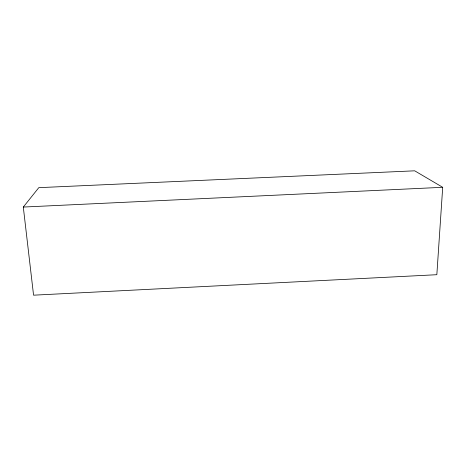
<?xml version="1.0" encoding="UTF-8"?>
<svg xmlns="http://www.w3.org/2000/svg" width="466" height="466" viewBox="0 0 466 466"><rect width="100%" height="100%" fill="white"/><g stroke="black" fill="none" stroke-linecap="round" stroke-linejoin="round"><path stroke-width="0.7" d="M442.7 187.303L436.84 274.707L33.564 295.182L23.3 207.061L38.8 187.658L414.699 170.818L442.7 187.303L23.3 207.061"/></g></svg>
